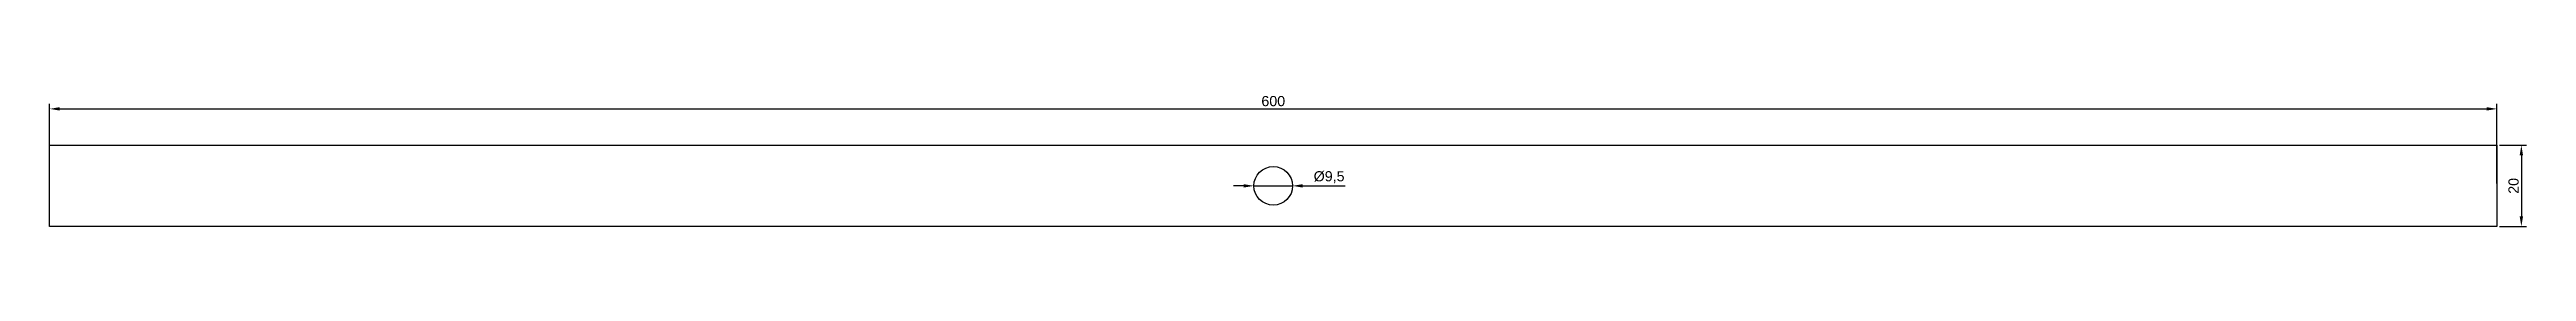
# Model space of a CAD drawing. Header units: millimetres. Extents: x 0 to 607, y 0 to 32.
import ezdxf

# ---------------------------------------------------------------- set-up
doc = ezdxf.new("R2010")
doc.units = ezdxf.units.MM
doc.styles.get("Standard").update_dxf_attribs({"font": 'arial.ttf'})
doc.dimstyles.new('ISO-25', dxfattribs={"dimtxt": 2.5, "dimasz": 2.5, "dimexe": 1.25, "dimexo": 0.625, "dimtad": 1, "dimtxsty": 'Standard', "dimcen": 2.5, "dimadec": 0, "dimazin": 0, "dimtfac": 1, "dimtmove": 0, "dimatfit": 3, "dimfxl": 1, "dimarcsym": 0})

# ---------------------------------------------------------------- blocks, each defined once
blk = doc.blocks.new('*D1')
at = {"color": 0, "lineweight": -2}
for p, q in [((0, 10.62), (0, 30.18)), ((2.5, 28.93), (597.5, 28.93)), ((600, 10.62), (600, 30.18))]:
    blk.add_line(p, q, dxfattribs=at)
at = {"color": 0}
for points in [[(2.5, 29.35), (2.5, 28.52), (0, 28.93)], [(597.5, 28.52), (597.5, 29.35), (600, 28.93)]]:
    blk.add_solid(points, dxfattribs=at)
at = {"layer": 'Defpoints', "color": 0}
for p in [(600, 28.93), (0, 10), (600, 10)]:
    blk.add_point(p, dxfattribs=at)
at = {"color": 0, "insert": (300, 30.83), "char_height": 2.5, "attachment_point": 5}
blk.add_mtext('600', dxfattribs=at)
blk = doc.blocks.new('*D2')
at = {"color": 0, "lineweight": -2}
for p, q in [((292.75, 10), (290.25, 10)), ((295.25, 10), (304.75, 10)), ((307.25, 10), (317.62, 10))]:
    blk.add_line(p, q, dxfattribs=at)
at = {"color": 0}
for points in [[(292.75, 9.58), (292.75, 10.42), (295.25, 10)], [(307.25, 10.42), (307.25, 9.58), (304.75, 10)]]:
    blk.add_solid(points, dxfattribs=at)
at = {"layer": 'Defpoints', "color": 0}
for p in [(295.25, 10), (304.75, 10)]:
    blk.add_point(p, dxfattribs=at)
at = {"color": 0, "insert": (313.69, 12.13), "char_height": 2.5, "attachment_point": 5}
blk.add_mtext('%%c9,5', dxfattribs=at)
blk = doc.blocks.new('*D3')
at = {"color": 0, "lineweight": -2}
for p, q in [((600.62, 20), (607.23, 20)), ((605.98, 17.5), (605.98, 2.5)), ((600.62, 0), (607.23, 0))]:
    blk.add_line(p, q, dxfattribs=at)
at = {"color": 0}
for points in [[(606.39, 17.5), (605.56, 17.5), (605.98, 20)], [(605.56, 2.5), (606.39, 2.5), (605.98, 0)]]:
    blk.add_solid(points, dxfattribs=at)
at = {"layer": 'Defpoints', "color": 0}
for p in [(600, 20), (600, 0), (605.98, 0)]:
    blk.add_point(p, dxfattribs=at)
at = {"color": 0, "insert": (604.08, 10), "char_height": 2.5, "attachment_point": 5, "rotation": 90}
blk.add_mtext('20', dxfattribs=at)

msp = doc.modelspace()

# ---------------------------------------------------------------- linework, layer by layer
msp.add_lwpolyline([(0, 0), (0, 20), (600, 20), (600, 0)], close=True)
msp.add_circle((300, 10), 4.75)

# ---------------------------------------------------------------- dimensions: what is measured, and where the dimension line sits
dim = msp.add_aligned_dim(p1=(0, 10), p2=(600, 10), distance=18.933, dimstyle='ISO-25')
dim.commit()
dim.dimension.update_dxf_attribs({"geometry": '*D1', "text_midpoint": (300, 30.834)})
dim = msp.add_linear_dim(base=(605.977, 0), p1=(600, 20), p2=(600, 0), angle=90, dimstyle='ISO-25')
dim.commit()
dim.dimension.update_dxf_attribs({"geometry": '*D3', "text_midpoint": (604.076, 10)})
dim = msp.add_diameter_dim_2p(p1=(295.25, 10), p2=(304.75, 10), dimstyle='ISO-25')
dim.commit()
dim.dimension.update_dxf_attribs({"geometry": '*D2', "text_midpoint": (313.686, 10), "dimtype": 163})

doc.saveas('drawing.dxf')
